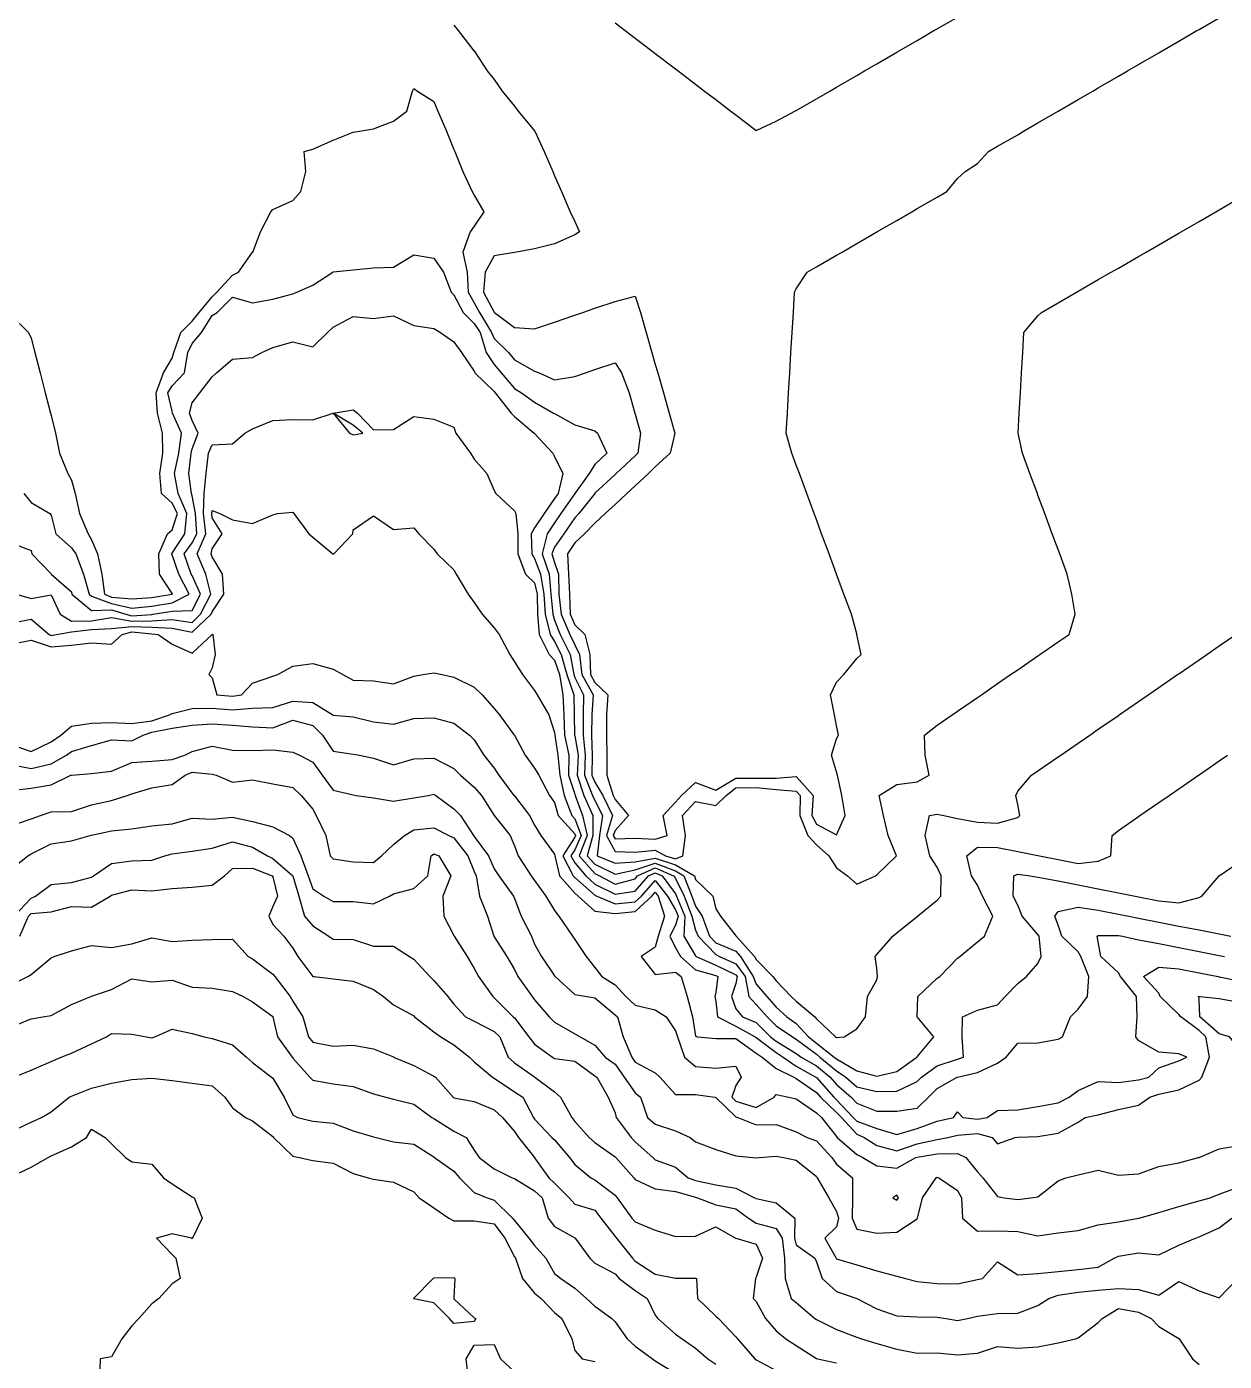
# Model space of a CAD drawing. Header units: metres. Extents: x 2681030 to 2681330, y 1246000 to 1246290.
# Drawn here: x 2681227.14 to 2681256.88, y 1246122.69 to 1246155.85 of the extents above; entities that cross this region are included whole.
import ezdxf

# ---------------------------------------------------------------- set-up
doc = ezdxf.new("R2010")
doc.units = ezdxf.units.M
doc.layers.add('BASIS_HOEHENLINIEN', color=8, linetype='Continuous')

msp = doc.modelspace()

# ---------------------------------------------------------------- linework, layer by layer
at = {"layer": 'BASIS_HOEHENLINIEN'}
for points, elevation in [([(2681237.75, 1246155.884), (2681237.855, 1246155.75), (2681238.246, 1246155.25), (2681238.25, 1246155.245), (2681238.579, 1246154.75), (2681238.75, 1246154.533), (2681238.948, 1246154.25), (2681239.25, 1246153.877), (2681239.343, 1246153.75), (2681239.75, 1246153.258), (2681239.756, 1246153.25), (2681239.989, 1246152.75), (2681240.205, 1246152.25), (2681240.25, 1246152.146), (2681240.421, 1246151.75), (2681240.634, 1246151.25), (2681240.75, 1246151.008), (2681240.865, 1246150.75), (2681240.75, 1246150.677), (2681240.25, 1246150.455), (2681239.75, 1246150.327), (2681239.3, 1246150.25), (2681239.25, 1246150.242), (2681238.75, 1246150.155), (2681238.523, 1246149.75), (2681238.486, 1246149.25), (2681238.75, 1246148.752), (2681238.754, 1246148.75), (2681239.25, 1246148.373), (2681239.75, 1246148.338), (2681240.25, 1246148.51), (2681240.75, 1246148.682), (2681240.949, 1246148.75), (2681241.25, 1246148.853), (2681241.75, 1246149.025), (2681242.25, 1246149.156), (2681242.38, 1246148.75), (2681242.522, 1246148.25), (2681242.665, 1246147.75), (2681242.75, 1246147.454), (2681242.811, 1246147.25), (2681242.951, 1246146.75), (2681243.094, 1246146.25), (2681243.237, 1246145.75), (2681243.115, 1246145.25), (2681242.75, 1246144.91), (2681242.578, 1246144.75), (2681242.25, 1246144.445), (2681242.04, 1246144.25), (2681241.75, 1246143.98), (2681241.503, 1246143.75), (2681241.25, 1246143.515), (2681240.994, 1246143.25), (2681240.75, 1246143.022), (2681240.57, 1246142.75), (2681240.597, 1246142.25), (2681240.618, 1246141.75), (2681240.635, 1246141.25), (2681240.75, 1246140.991), (2681241.002, 1246140.75), (2681241.128, 1246140.25), (2681241.139, 1246139.75), (2681241.25, 1246139.553), (2681241.573, 1246139.25), (2681241.542, 1246138.75), (2681241.537, 1246138.25), (2681241.544, 1246137.75), (2681241.547, 1246137.25), (2681241.703, 1246136.75), (2681241.75, 1246136.649), (2681242.084, 1246136.25), (2681241.75, 1246135.882), (2681241.706, 1246135.75), (2681241.75, 1246135.669), (2681242.25, 1246135.691), (2681242.75, 1246135.664), (2681243.047, 1246135.75), (2681242.948, 1246136.25), (2681243.25, 1246136.579), (2681243.403, 1246136.75), (2681243.75, 1246137.07), (2681244.25, 1246136.883), (2681244.75, 1246137.177), (2681245.25, 1246137.179), (2681245.75, 1246137.175), (2681246.25, 1246137.219), (2681246.673, 1246136.75), (2681246.633, 1246136.25), (2681246.75, 1246136.036), (2681247.25, 1246135.774), (2681247.461, 1246136.25), (2681247.381, 1246136.75), (2681247.27, 1246137.25), (2681247.25, 1246137.338), (2681247.126, 1246137.75), (2681247.25, 1246138.158), (2681247.296, 1246138.25), (2681247.25, 1246138.487), (2681247.198, 1246138.75), (2681247.1, 1246139.25), (2681247.25, 1246139.565), (2681247.427, 1246139.75), (2681247.75, 1246140.15), (2681247.861, 1246140.25), (2681247.754, 1246140.75), (2681247.75, 1246140.764), (2681247.619, 1246141.25), (2681247.434, 1246141.75), (2681247.25, 1246142.248), (2681247.249, 1246142.25), (2681247.065, 1246142.75), (2681246.88, 1246143.25), (2681246.75, 1246143.603), (2681246.695, 1246143.75), (2681246.511, 1246144.25), (2681246.327, 1246144.75), (2681246.25, 1246144.957), (2681246.142, 1246145.25), (2681246, 1246145.75), (2681246.029, 1246146.25), (2681246.059, 1246146.75), (2681246.088, 1246147.25), (2681246.118, 1246147.75), (2681246.147, 1246148.25), (2681246.177, 1246148.75), (2681246.206, 1246149.25), (2681246.25, 1246149.337), (2681246.523, 1246149.75), (2681246.75, 1246149.881), (2681247.25, 1246150.17), (2681247.389, 1246150.25), (2681247.75, 1246150.459), (2681248.25, 1246150.748), (2681248.254, 1246150.75), (2681248.75, 1246151.036), (2681249.12, 1246151.25), (2681249.25, 1246151.332), (2681249.75, 1246151.614), (2681249.985, 1246151.75), (2681250.25, 1246152.078), (2681250.444, 1246152.25), (2681250.75, 1246152.453), (2681251.027, 1246152.75), (2681251.25, 1246152.88), (2681251.75, 1246153.162), (2681251.888, 1246153.25), (2681252.25, 1246153.46), (2681252.75, 1246153.75), (2681252.75, 1246153.75), (2681253.25, 1246154.04), (2681253.611, 1246154.25), (2681253.75, 1246154.331), (2681254.25, 1246154.621), (2681254.472, 1246154.75), (2681254.75, 1246154.911), (2681255.25, 1246155.202), (2681255.333, 1246155.25), (2681255.75, 1246155.492), (2681256.195, 1246155.75), (2681256.25, 1246155.782), (2681256.75, 1246156.072)], 430), ([(2681241.75, 1246155.945), (2681242.005, 1246155.75), (2681242.25, 1246155.563), (2681242.66, 1246155.25), (2681242.75, 1246155.182), (2681243.25, 1246154.8), (2681243.316, 1246154.75), (2681243.75, 1246154.418), (2681243.971, 1246154.25), (2681244.25, 1246154.037), (2681244.625, 1246153.75), (2681244.75, 1246153.655), (2681245.25, 1246153.273), (2681245.75, 1246153.503), (2681246.216, 1246153.75), (2681246.25, 1246153.767), (2681246.75, 1246154.057), (2681247.083, 1246154.25), (2681247.25, 1246154.347), (2681247.75, 1246154.637), (2681247.944, 1246154.75), (2681248.25, 1246154.927), (2681248.75, 1246155.218), (2681248.806, 1246155.25), (2681249.25, 1246155.508), (2681249.667, 1246155.75), (2681249.75, 1246155.798), (2681250.25, 1246156.088)], 429.5), ([(2681226.75, 1246148.682), (2681227.188, 1246148.25), (2681227.25, 1246148.108), (2681227.343, 1246147.75), (2681227.474, 1246147.25), (2681227.604, 1246146.75), (2681227.734, 1246146.25), (2681227.75, 1246146.19), (2681227.86, 1246145.75), (2681227.957, 1246145.25), (2681228.162, 1246144.75), (2681228.25, 1246144.583), (2681228.342, 1246144.25), (2681228.451, 1246143.75), (2681228.664, 1246143.25), (2681228.75, 1246143.103), (2681228.898, 1246142.75), (2681229.011, 1246142.25), (2681229.07, 1246141.75), (2681229.25, 1246141.674), (2681229.75, 1246141.633), (2681230.25, 1246141.665), (2681230.75, 1246141.746), (2681230.758, 1246141.75), (2681230.75, 1246141.769), (2681230.44, 1246142.25), (2681230.42, 1246142.75), (2681230.64, 1246143.25), (2681230.75, 1246143.348), (2681230.888, 1246143.75), (2681230.75, 1246144.013), (2681230.492, 1246144.25), (2681230.446, 1246144.75), (2681230.519, 1246145.25), (2681230.512, 1246145.75), (2681230.387, 1246146.25), (2681230.359, 1246146.75), (2681230.541, 1246147.25), (2681230.75, 1246147.61), (2681230.795, 1246147.75), (2681230.966, 1246148.25), (2681231.25, 1246148.531), (2681231.424, 1246148.75), (2681231.75, 1246149.141), (2681231.86, 1246149.25), (2681232.25, 1246149.674), (2681232.4, 1246149.75), (2681232.75, 1246150.246), (2681232.753, 1246150.25), (2681232.947, 1246150.75), (2681233.203, 1246151.25), (2681233.25, 1246151.31), (2681233.75, 1246151.534), (2681233.948, 1246151.75), (2681234.075, 1246152.25), (2681234.03, 1246152.75), (2681234.25, 1246152.804), (2681234.75, 1246153.032), (2681235.25, 1246153.23), (2681235.405, 1246153.25), (2681235.75, 1246153.313), (2681236.25, 1246153.505), (2681236.581, 1246153.75), (2681236.725, 1246154.25), (2681236.75, 1246154.31), (2681236.845, 1246154.25), (2681237.25, 1246153.986), (2681237.352, 1246153.75), (2681237.568, 1246153.25), (2681237.75, 1246152.8), (2681237.771, 1246152.75), (2681237.972, 1246152.25), (2681238.199, 1246151.75), (2681238.25, 1246151.665), (2681238.493, 1246151.25), (2681238.25, 1246150.896), (2681238.154, 1246150.75), (2681237.973, 1246150.25), (2681238.081, 1246149.75), (2681238.101, 1246149.25), (2681238.25, 1246148.989), (2681238.382, 1246148.75), (2681238.685, 1246148.25), (2681238.75, 1246148.102), (2681239.102, 1246147.75), (2681239.25, 1246147.575), (2681239.75, 1246147.291), (2681239.868, 1246147.25), (2681240.25, 1246147.079), (2681240.75, 1246147.157), (2681241.02, 1246147.25), (2681241.25, 1246147.329), (2681241.75, 1246147.501), (2681241.911, 1246147.25), (2681242.099, 1246146.75), (2681242.242, 1246146.25), (2681242.25, 1246146.222), (2681242.385, 1246145.75), (2681242.318, 1246145.25), (2681242.25, 1246145.186), (2681241.781, 1246144.75), (2681241.75, 1246144.721), (2681241.25, 1246144.256), (2681241.246, 1246144.25), (2681240.849, 1246143.75), (2681240.75, 1246143.648), (2681240.476, 1246143.25), (2681240.25, 1246142.92), (2681240.182, 1246142.75), (2681240.25, 1246142.534), (2681240.344, 1246142.25), (2681240.358, 1246141.75), (2681240.416, 1246141.25), (2681240.628, 1246140.75), (2681240.75, 1246140.488), (2681240.87, 1246140.25), (2681240.929, 1246139.75), (2681241.205, 1246139.25), (2681241.174, 1246138.75), (2681241.168, 1246138.25), (2681241.186, 1246137.75), (2681241.177, 1246137.25), (2681241.25, 1246137.077), (2681241.443, 1246136.75), (2681241.683, 1246136.25), (2681241.535, 1246135.75), (2681241.75, 1246135.356), (2681242.25, 1246135.336), (2681242.75, 1246135.392), (2681243.007, 1246135.25), (2681243.25, 1246135.175), (2681243.433, 1246135.25), (2681243.496, 1246135.75), (2681243.428, 1246136.25), (2681243.75, 1246136.599), (2681244.25, 1246136.496), (2681244.511, 1246136.75), (2681244.75, 1246136.939), (2681245.25, 1246136.946), (2681245.75, 1246136.9), (2681246.25, 1246136.856), (2681246.345, 1246136.75), (2681246.338, 1246136.25), (2681246.534, 1246135.75), (2681246.75, 1246135.523), (2681247.055, 1246135.25), (2681247.25, 1246134.953), (2681247.523, 1246134.75), (2681247.75, 1246134.546), (2681248.217, 1246134.75), (2681248.25, 1246134.777), (2681248.739, 1246135.25), (2681248.528, 1246135.75), (2681248.416, 1246136.25), (2681248.309, 1246136.75), (2681248.75, 1246137.018), (2681249.25, 1246137.088), (2681249.55, 1246137.25), (2681249.452, 1246137.75), (2681249.436, 1246138.25), (2681249.75, 1246138.494), (2681250.121, 1246138.75), (2681250.25, 1246138.839), (2681250.75, 1246139.184), (2681250.846, 1246139.25), (2681251.25, 1246139.528), (2681251.572, 1246139.75), (2681251.75, 1246139.873), (2681252.25, 1246140.218), (2681252.297, 1246140.25), (2681252.75, 1246140.563), (2681253.022, 1246140.75), (2681253.171, 1246141.25), (2681253.094, 1246141.75), (2681252.975, 1246142.25), (2681252.79, 1246142.75), (2681252.75, 1246142.859), (2681252.606, 1246143.25), (2681252.421, 1246143.75), (2681252.25, 1246144.213), (2681252.236, 1246144.25), (2681252.052, 1246144.75), (2681251.867, 1246145.25), (2681251.756, 1246145.75), (2681251.785, 1246146.25), (2681251.815, 1246146.75), (2681251.844, 1246147.25), (2681251.874, 1246147.75), (2681251.903, 1246148.25), (2681252.25, 1246148.667), (2681252.34, 1246148.75), (2681252.75, 1246148.987), (2681253.206, 1246149.25), (2681253.25, 1246149.275), (2681253.75, 1246149.564), (2681254.072, 1246149.75), (2681254.25, 1246149.853), (2681254.75, 1246150.142), (2681254.937, 1246150.25), (2681255.25, 1246150.431), (2681255.75, 1246150.72), (2681255.803, 1246150.75), (2681256.25, 1246151.008), (2681256.668, 1246151.25), (2681256.75, 1246151.297), (2681257.25, 1246151.586)], 430.5), ([(2681227.074, 1246144.25), (2681227.25, 1246144.026), (2681227.719, 1246143.75), (2681227.75, 1246143.71), (2681227.861, 1246143.25), (2681228.25, 1246142.899), (2681228.365, 1246142.75), (2681228.556, 1246142.25), (2681228.693, 1246141.75), (2681228.75, 1246141.703), (2681229.25, 1246141.519), (2681229.75, 1246141.406), (2681230.25, 1246141.455), (2681230.75, 1246141.538), (2681231.172, 1246141.75), (2681230.915, 1246142.25), (2681230.75, 1246142.725), (2681230.741, 1246142.75), (2681230.75, 1246142.765), (2681231.07, 1246143.25), (2681231.116, 1246143.75), (2681230.9, 1246144.25), (2681230.81, 1246144.75), (2681230.923, 1246145.25), (2681230.987, 1246145.75), (2681230.765, 1246146.25), (2681230.75, 1246146.295), (2681230.646, 1246146.75), (2681230.75, 1246146.925), (2681231.058, 1246147.25), (2681231.145, 1246147.75), (2681231.25, 1246147.975), (2681231.482, 1246148.25), (2681231.75, 1246148.67), (2681231.868, 1246148.75), (2681232.25, 1246149.127), (2681232.75, 1246148.99), (2681233.25, 1246149.078), (2681233.75, 1246149.208), (2681233.852, 1246149.25), (2681234.25, 1246149.431), (2681234.739, 1246149.75), (2681234.75, 1246149.756), (2681235.25, 1246149.807), (2681235.75, 1246149.857), (2681236.25, 1246149.876), (2681236.75, 1246150.182), (2681237.25, 1246150.096), (2681237.491, 1246149.75), (2681237.685, 1246149.25), (2681237.75, 1246149.186), (2681237.979, 1246148.75), (2681238.25, 1246148.473), (2681238.398, 1246148.25), (2681238.551, 1246147.75), (2681238.75, 1246147.453), (2681238.925, 1246147.25), (2681239.25, 1246146.86), (2681239.426, 1246146.75), (2681239.75, 1246146.52), (2681240.226, 1246146.25), (2681240.25, 1246146.236), (2681240.75, 1246145.953), (2681241.25, 1246145.805), (2681241.312, 1246145.75), (2681241.549, 1246145.25), (2681241.25, 1246144.97), (2681241.106, 1246144.75), (2681240.75, 1246144.251), (2681240.749, 1246144.25), (2681240.406, 1246143.75), (2681240.25, 1246143.523), (2681240.062, 1246143.25), (2681239.942, 1246142.75), (2681240.114, 1246142.25), (2681240.153, 1246141.75), (2681240.204, 1246141.25), (2681240.25, 1246141.105), (2681240.391, 1246140.75), (2681240.632, 1246140.25), (2681240.724, 1246139.75), (2681240.75, 1246139.68), (2681240.966, 1246139.25), (2681240.955, 1246138.75), (2681240.957, 1246138.25), (2681241.009, 1246137.75), (2681240.992, 1246137.25), (2681241.194, 1246136.75), (2681241.25, 1246136.626), (2681241.44, 1246136.25), (2681241.364, 1246135.75), (2681241.309, 1246135.25), (2681241.75, 1246135.068), (2681242.25, 1246135.1), (2681242.75, 1246135.192), (2681243.25, 1246135.025), (2681243.72, 1246134.75), (2681243.75, 1246134.661), (2681244.176, 1246134.25), (2681244.25, 1246133.929), (2681244.37, 1246133.75), (2681244.75, 1246133.258), (2681244.757, 1246133.25), (2681245.213, 1246132.75), (2681245.25, 1246132.677), (2681245.667, 1246132.25), (2681245.75, 1246132.144), (2681246.12, 1246131.75), (2681246.25, 1246131.638), (2681246.709, 1246131.25), (2681246.75, 1246131.201), (2681247.226, 1246130.75), (2681247.25, 1246130.737), (2681247.441, 1246130.75), (2681247.75, 1246130.95), (2681247.969, 1246131.25), (2681248.019, 1246131.75), (2681248.25, 1246132.169), (2681248.263, 1246132.25), (2681248.25, 1246132.461), (2681248.205, 1246132.75), (2681248.25, 1246132.797), (2681248.648, 1246133.25), (2681248.75, 1246133.333), (2681249.25, 1246133.74), (2681249.263, 1246133.75), (2681249.75, 1246134.147), (2681249.838, 1246134.25), (2681249.848, 1246134.75), (2681249.75, 1246134.964), (2681249.563, 1246135.25), (2681249.452, 1246135.75), (2681249.56, 1246136.25), (2681249.75, 1246136.282), (2681249.911, 1246136.25), (2681250.25, 1246136.179), (2681250.75, 1246136.084), (2681251.25, 1246136.061), (2681251.75, 1246136.204), (2681251.803, 1246136.25), (2681251.75, 1246136.522), (2681251.705, 1246136.75), (2681251.75, 1246136.855), (2681252.09, 1246137.25), (2681252.25, 1246137.36), (2681252.75, 1246137.705), (2681252.815, 1246137.75), (2681253.25, 1246138.05), (2681253.54, 1246138.25), (2681253.75, 1246138.395), (2681254.25, 1246138.739), (2681254.265, 1246138.75), (2681254.75, 1246139.084), (2681254.991, 1246139.25), (2681255.25, 1246139.429), (2681255.716, 1246139.75), (2681255.75, 1246139.774), (2681256.25, 1246140.118), (2681256.441, 1246140.25), (2681256.75, 1246140.463), (2681257.166, 1246140.75)], 431), ([(2681226.75, 1246143.026), (2681227.25, 1246142.836), (2681227.271, 1246142.75), (2681227.75, 1246142.251), (2681227.752, 1246142.25), (2681228.25, 1246141.805), (2681228.265, 1246141.75), (2681228.75, 1246141.344), (2681229.25, 1246141.364), (2681229.599, 1246141.25), (2681229.75, 1246141.208), (2681230.25, 1246141.246), (2681230.277, 1246141.25), (2681230.75, 1246141.33), (2681231.25, 1246141.341), (2681231.459, 1246141.75), (2681231.25, 1246142.213), (2681231.229, 1246142.25), (2681231.055, 1246142.75), (2681231.25, 1246143.022), (2681231.366, 1246143.25), (2681231.333, 1246143.75), (2681231.25, 1246144.197), (2681231.234, 1246144.25), (2681231.17, 1246144.75), (2681231.227, 1246145.25), (2681231.25, 1246145.357), (2681231.398, 1246145.75), (2681231.25, 1246146.068), (2681231.182, 1246146.25), (2681231.25, 1246146.5), (2681231.442, 1246146.75), (2681231.75, 1246147.153), (2681231.852, 1246147.25), (2681232.25, 1246147.589), (2681232.75, 1246147.628), (2681232.977, 1246147.75), (2681233.25, 1246147.881), (2681233.75, 1246148.016), (2681234.25, 1246147.894), (2681234.607, 1246148.25), (2681234.75, 1246148.387), (2681235.25, 1246148.651), (2681235.75, 1246148.599), (2681236.25, 1246148.662), (2681236.75, 1246148.421), (2681237.25, 1246148.352), (2681237.418, 1246148.25), (2681237.75, 1246148.016), (2681237.938, 1246147.75), (2681238.25, 1246147.288), (2681238.268, 1246147.25), (2681238.75, 1246146.781), (2681238.776, 1246146.75), (2681239.173, 1246146.25), (2681239.25, 1246146.164), (2681239.746, 1246145.75), (2681239.75, 1246145.745), (2681240.209, 1246145.25), (2681240.25, 1246145.17), (2681240.454, 1246144.75), (2681240.335, 1246144.25), (2681240.25, 1246144.126), (2681239.992, 1246143.75), (2681239.75, 1246143.398), (2681239.669, 1246143.25), (2681239.681, 1246142.75), (2681239.75, 1246142.637), (2681239.897, 1246142.25), (2681239.986, 1246141.75), (2681240.016, 1246141.25), (2681240.14, 1246140.75), (2681240.25, 1246140.571), (2681240.411, 1246140.25), (2681240.549, 1246139.75), (2681240.723, 1246139.25), (2681240.733, 1246138.75), (2681240.745, 1246138.25), (2681240.75, 1246138.228), (2681240.832, 1246137.75), (2681240.806, 1246137.25), (2681240.976, 1246136.75), (2681241.196, 1246136.25), (2681241.202, 1246135.75), (2681241.062, 1246135.25), (2681241.25, 1246135.039), (2681241.75, 1246134.792), (2681242.25, 1246134.903), (2681242.75, 1246135.07), (2681243.25, 1246134.874), (2681243.462, 1246134.75), (2681243.66, 1246134.25), (2681243.75, 1246133.999), (2681243.915, 1246133.75), (2681244.092, 1246133.25), (2681244.25, 1246133.085), (2681244.75, 1246132.877), (2681244.868, 1246132.75), (2681245.176, 1246132.25), (2681245.25, 1246132.061), (2681245.516, 1246131.75), (2681245.75, 1246131.491), (2681246.015, 1246131.25), (2681246.25, 1246131.079), (2681246.556, 1246130.75), (2681246.75, 1246130.598), (2681247.194, 1246130.25), (2681247.25, 1246130.204), (2681247.75, 1246129.906), (2681248.25, 1246129.777), (2681248.75, 1246129.894), (2681249.246, 1246130.25), (2681249.25, 1246130.254), (2681249.664, 1246130.75), (2681249.251, 1246131.25), (2681249.266, 1246131.75), (2681249.75, 1246132.211), (2681249.818, 1246132.25), (2681250.25, 1246132.703), (2681250.308, 1246132.75), (2681250.75, 1246133.11), (2681250.922, 1246133.25), (2681251.129, 1246133.75), (2681250.874, 1246134.25), (2681250.75, 1246134.52), (2681250.598, 1246134.75), (2681250.487, 1246135.25), (2681250.75, 1246135.467), (2681251.25, 1246135.455), (2681251.75, 1246135.356), (2681252.25, 1246135.258), (2681252.286, 1246135.25), (2681252.75, 1246135.158), (2681253.25, 1246135.06), (2681253.75, 1246135.114), (2681254.057, 1246135.25), (2681254.094, 1246135.75), (2681254.25, 1246135.882), (2681254.75, 1246136.227), (2681254.784, 1246136.25), (2681255.25, 1246136.571), (2681255.509, 1246136.75), (2681255.75, 1246136.916), (2681256.234, 1246137.25), (2681256.25, 1246137.261), (2681256.75, 1246137.606), (2681256.96, 1246137.75)], 431.5), ([(2681226.876, 1246141.75), (2681227.25, 1246141.639), (2681227.75, 1246141.737), (2681227.975, 1246141.25), (2681228.25, 1246141.08), (2681228.75, 1246141.09), (2681229.25, 1246141.174), (2681229.75, 1246141.075), (2681230.25, 1246141.087), (2681230.75, 1246141.12), (2681231.25, 1246141.049), (2681231.461, 1246141.25), (2681231.717, 1246141.75), (2681231.589, 1246142.25), (2681231.378, 1246142.75), (2681231.588, 1246143.25), (2681231.534, 1246143.75), (2681231.551, 1246144.25), (2681231.596, 1246144.75), (2681231.652, 1246145.25), (2681231.75, 1246145.456), (2681232.25, 1246145.482), (2681232.561, 1246145.75), (2681232.75, 1246145.86), (2681233.25, 1246146.063), (2681233.75, 1246146.086), (2681234.25, 1246146.081), (2681234.75, 1246146.249), (2681235.154, 1246145.75), (2681235.25, 1246145.712), (2681235.486, 1246145.75), (2681235.25, 1246145.951), (2681234.754, 1246146.25), (2681235.25, 1246146.333), (2681235.353, 1246146.25), (2681235.75, 1246145.832), (2681236.25, 1246145.845), (2681236.75, 1246146.162), (2681237.25, 1246146.101), (2681237.75, 1246145.897), (2681237.8, 1246145.75), (2681238.16, 1246145.25), (2681238.25, 1246145.107), (2681238.564, 1246144.75), (2681238.75, 1246144.325), (2681238.79, 1246144.25), (2681239.25, 1246143.821), (2681239.285, 1246143.75), (2681239.339, 1246143.25), (2681239.335, 1246142.75), (2681239.523, 1246142.25), (2681239.75, 1246142.032), (2681239.82, 1246141.75), (2681239.827, 1246141.25), (2681239.87, 1246140.75), (2681240.112, 1246140.25), (2681240.25, 1246140.111), (2681240.374, 1246139.75), (2681240.45, 1246139.25), (2681240.478, 1246138.75), (2681240.499, 1246138.25), (2681240.604, 1246137.75), (2681240.596, 1246137.25), (2681240.75, 1246136.777), (2681240.759, 1246136.75), (2681240.946, 1246136.25), (2681241.057, 1246135.75), (2681240.857, 1246135.25), (2681241.25, 1246134.808), (2681241.365, 1246134.75), (2681241.75, 1246134.541), (2681242.25, 1246134.681), (2681242.31, 1246134.75), (2681242.75, 1246134.948), (2681243.201, 1246134.75), (2681243.25, 1246134.684), (2681243.47, 1246134.25), (2681243.659, 1246133.75), (2681243.75, 1246133.4), (2681243.813, 1246133.25), (2681244.25, 1246132.796), (2681244.346, 1246132.75), (2681244.75, 1246132.567), (2681244.978, 1246132.25), (2681245.076, 1246131.75), (2681245.25, 1246131.559), (2681245.527, 1246131.25), (2681245.75, 1246131.029), (2681246.156, 1246130.75), (2681246.25, 1246130.697), (2681246.75, 1246130.317), (2681246.836, 1246130.25), (2681247.25, 1246129.908), (2681247.477, 1246129.75), (2681247.75, 1246129.51), (2681248.25, 1246129.39), (2681248.75, 1246129.405), (2681249.25, 1246129.638), (2681249.361, 1246129.75), (2681249.75, 1246130.03), (2681250.25, 1246130.198), (2681250.403, 1246130.25), (2681250.369, 1246130.75), (2681250.38, 1246131.25), (2681250.75, 1246131.414), (2681251.25, 1246131.548), (2681251.433, 1246131.75), (2681251.75, 1246132.073), (2681251.968, 1246132.25), (2681252.25, 1246132.572), (2681252.33, 1246132.75), (2681252.278, 1246133.25), (2681252.25, 1246133.295), (2681251.859, 1246133.75), (2681251.75, 1246134.024), (2681251.633, 1246134.25), (2681251.654, 1246134.75), (2681251.75, 1246134.79), (2681252.057, 1246134.75), (2681252.25, 1246134.719), (2681252.75, 1246134.628), (2681253.25, 1246134.529), (2681253.75, 1246134.43), (2681254.25, 1246134.331), (2681254.662, 1246134.25), (2681254.75, 1246134.233), (2681255.25, 1246134.134), (2681255.75, 1246134.082), (2681256.25, 1246134.212), (2681256.322, 1246134.25), (2681256.75, 1246134.748), (2681256.753, 1246134.75), (2681257.25, 1246135.093)], 432), ([(2681226.75, 1246141.027), (2681227.25, 1246141.126), (2681227.697, 1246140.75), (2681227.75, 1246140.725), (2681227.883, 1246140.75), (2681228.25, 1246140.814), (2681228.75, 1246140.872), (2681229.25, 1246140.893), (2681229.75, 1246140.943), (2681230.25, 1246140.928), (2681230.75, 1246140.909), (2681231.25, 1246140.803), (2681231.719, 1246141.25), (2681231.75, 1246141.31), (2681232.039, 1246141.75), (2681232.007, 1246142.25), (2681231.75, 1246142.679), (2681231.719, 1246142.75), (2681231.75, 1246142.876), (2681231.999, 1246143.25), (2681231.75, 1246143.647), (2681231.736, 1246143.75), (2681231.75, 1246143.83), (2681231.936, 1246143.75), (2681232.25, 1246143.599), (2681232.75, 1246143.503), (2681233.25, 1246143.717), (2681233.371, 1246143.75), (2681233.75, 1246143.79), (2681233.775, 1246143.75), (2681234.144, 1246143.25), (2681234.25, 1246143.169), (2681234.746, 1246142.75), (2681234.75, 1246142.741), (2681234.764, 1246142.75), (2681235.24, 1246143.25), (2681235.25, 1246143.346), (2681235.75, 1246143.7), (2681236.25, 1246143.36), (2681236.75, 1246143.397), (2681236.881, 1246143.25), (2681237.25, 1246142.869), (2681237.33, 1246142.75), (2681237.75, 1246142.352), (2681237.809, 1246142.25), (2681238.105, 1246141.75), (2681238.25, 1246141.541), (2681238.452, 1246141.25), (2681238.75, 1246140.911), (2681238.876, 1246140.75), (2681239.135, 1246140.25), (2681239.25, 1246140.07), (2681239.453, 1246139.75), (2681239.75, 1246139.358), (2681239.815, 1246139.25), (2681240.102, 1246138.75), (2681240.25, 1246138.314), (2681240.254, 1246138.25), (2681240.331, 1246137.75), (2681240.376, 1246137.25), (2681240.488, 1246136.75), (2681240.676, 1246136.25), (2681240.75, 1246136.169), (2681240.913, 1246135.75), (2681240.75, 1246135.4), (2681240.654, 1246135.25), (2681240.75, 1246135.075), (2681241.022, 1246134.75), (2681241.25, 1246134.546), (2681241.75, 1246134.294), (2681242.25, 1246134.369), (2681242.581, 1246134.75), (2681242.75, 1246134.826), (2681242.923, 1246134.75), (2681243.25, 1246134.308), (2681243.279, 1246134.25), (2681243.487, 1246133.75), (2681243.456, 1246133.25), (2681243.75, 1246132.766), (2681243.764, 1246132.75), (2681244.25, 1246132.533), (2681244.75, 1246132.291), (2681244.779, 1246132.25), (2681244.75, 1246132.078), (2681244.638, 1246131.75), (2681244.75, 1246131.449), (2681244.914, 1246131.25), (2681245.25, 1246131.108), (2681245.61, 1246130.75), (2681245.75, 1246130.645), (2681246.25, 1246130.335), (2681246.368, 1246130.25), (2681246.75, 1246130.031), (2681247.089, 1246129.75), (2681247.25, 1246129.565), (2681247.612, 1246129.25), (2681247.75, 1246129.102), (2681248.25, 1246128.906), (2681248.75, 1246128.905), (2681249.25, 1246128.979), (2681249.534, 1246129.25), (2681249.75, 1246129.467), (2681250.247, 1246129.75), (2681250.25, 1246129.751), (2681250.75, 1246129.865), (2681251.25, 1246130.099), (2681251.459, 1246130.25), (2681251.75, 1246130.595), (2681252.25, 1246130.606), (2681252.75, 1246130.693), (2681252.862, 1246130.75), (2681253.055, 1246131.25), (2681253.25, 1246131.443), (2681253.485, 1246131.75), (2681253.514, 1246132.25), (2681253.319, 1246132.75), (2681253.25, 1246132.863), (2681252.84, 1246133.25), (2681252.75, 1246133.53), (2681252.669, 1246133.75), (2681252.75, 1246133.867), (2681253.25, 1246133.973), (2681253.75, 1246133.9), (2681254.25, 1246133.801), (2681254.507, 1246133.75), (2681254.75, 1246133.702), (2681255.25, 1246133.603), (2681255.75, 1246133.504), (2681256.25, 1246133.406), (2681256.75, 1246133.307), (2681257.037, 1246133.25)], 432.5), ([(2681226.75, 1246140.508), (2681227.25, 1246140.609), (2681227.75, 1246140.439), (2681228.25, 1246140.479), (2681228.75, 1246140.538), (2681229.25, 1246140.508), (2681229.511, 1246140.75), (2681229.75, 1246140.81), (2681230.25, 1246140.768), (2681230.408, 1246140.75), (2681230.75, 1246140.508), (2681231.25, 1246140.28), (2681231.747, 1246140.75), (2681231.75, 1246140.752), (2681231.766, 1246140.75), (2681231.822, 1246140.25), (2681231.75, 1246139.919), (2681231.663, 1246139.75), (2681231.75, 1246139.669), (2681231.862, 1246139.25), (2681232.25, 1246139.213), (2681232.473, 1246139.25), (2681232.75, 1246139.542), (2681233.25, 1246139.715), (2681233.38, 1246139.75), (2681233.75, 1246139.957), (2681234.25, 1246140.026), (2681234.75, 1246139.888), (2681234.987, 1246139.75), (2681235.25, 1246139.615), (2681235.75, 1246139.599), (2681236.25, 1246139.52), (2681236.75, 1246139.71), (2681236.984, 1246139.75), (2681237.25, 1246139.796), (2681237.457, 1246139.75), (2681237.75, 1246139.685), (2681238.25, 1246139.44), (2681238.45, 1246139.25), (2681238.75, 1246138.906), (2681238.879, 1246138.75), (2681239.246, 1246138.25), (2681239.25, 1246138.243), (2681239.52, 1246137.75), (2681239.75, 1246137.429), (2681239.854, 1246137.25), (2681240.123, 1246136.75), (2681240.25, 1246136.576), (2681240.334, 1246136.25), (2681240.75, 1246135.796), (2681240.768, 1246135.75), (2681240.75, 1246135.712), (2681240.455, 1246135.25), (2681240.714, 1246134.75), (2681240.75, 1246134.709), (2681241.25, 1246134.273), (2681241.297, 1246134.25), (2681241.75, 1246134.054), (2681242.25, 1246134.102), (2681242.409, 1246134.25), (2681242.75, 1246134.639), (2681243.055, 1246134.25), (2681243.25, 1246133.906), (2681243.316, 1246133.75), (2681243.25, 1246133.522), (2681243.114, 1246133.25), (2681243.25, 1246132.962), (2681243.378, 1246132.75), (2681243.75, 1246132.42), (2681244.25, 1246132.275), (2681244.302, 1246132.25), (2681244.25, 1246131.864), (2681244.229, 1246131.75), (2681244.25, 1246131.626), (2681244.298, 1246131.25), (2681244.75, 1246131.016), (2681245.227, 1246130.75), (2681245.25, 1246130.733), (2681245.75, 1246130.363), (2681245.921, 1246130.25), (2681246.25, 1246130.026), (2681246.737, 1246129.75), (2681246.75, 1246129.741), (2681247.181, 1246129.25), (2681247.25, 1246129.184), (2681247.666, 1246128.75), (2681247.75, 1246128.658), (2681248.25, 1246128.472), (2681248.75, 1246128.326), (2681249.25, 1246128.475), (2681249.75, 1246128.66), (2681250.154, 1246128.75), (2681250.25, 1246128.889), (2681250.385, 1246128.75), (2681250.75, 1246128.707), (2681250.992, 1246128.75), (2681251.25, 1246128.919), (2681251.75, 1246128.935), (2681252.25, 1246129.019), (2681252.75, 1246129.109), (2681253.029, 1246129.25), (2681253.25, 1246129.418), (2681253.75, 1246129.641), (2681254.25, 1246129.614), (2681254.75, 1246129.68), (2681255.007, 1246129.75), (2681255.25, 1246129.98), (2681255.75, 1246130.157), (2681255.949, 1246130.25), (2681255.75, 1246130.333), (2681255.25, 1246130.373), (2681254.75, 1246130.662), (2681254.685, 1246130.75), (2681254.715, 1246131.25), (2681254.698, 1246131.75), (2681254.304, 1246132.25), (2681254.25, 1246132.343), (2681253.816, 1246132.75), (2681253.75, 1246133.116), (2681253.725, 1246133.25), (2681253.75, 1246133.268), (2681254.25, 1246133.27), (2681254.352, 1246133.25), (2681254.75, 1246133.162), (2681255.25, 1246133.073), (2681255.75, 1246132.974), (2681256.25, 1246132.875), (2681256.75, 1246132.776), (2681256.882, 1246132.75)], 433), ([(2681226.75, 1246138.015), (2681227.25, 1246137.837), (2681227.75, 1246138.08), (2681227.985, 1246138.25), (2681228.25, 1246138.473), (2681228.75, 1246138.541), (2681229.25, 1246138.561), (2681229.75, 1246138.535), (2681230.25, 1246138.599), (2681230.688, 1246138.75), (2681230.75, 1246138.788), (2681231.25, 1246138.911), (2681231.75, 1246138.921), (2681232.25, 1246138.88), (2681232.75, 1246138.915), (2681233.25, 1246138.936), (2681233.75, 1246139.088), (2681234.25, 1246139.06), (2681234.746, 1246138.75), (2681234.75, 1246138.746), (2681235.25, 1246138.704), (2681235.75, 1246138.574), (2681236.25, 1246138.518), (2681236.75, 1246138.66), (2681237.25, 1246138.676), (2681237.75, 1246138.547), (2681238.136, 1246138.25), (2681238.25, 1246138.127), (2681238.491, 1246137.75), (2681238.75, 1246137.425), (2681238.864, 1246137.25), (2681239.24, 1246136.75), (2681239.25, 1246136.736), (2681239.624, 1246136.25), (2681239.75, 1246136.013), (2681239.908, 1246135.75), (2681240.25, 1246135.288), (2681240.256, 1246135.25), (2681240.374, 1246134.75), (2681240.75, 1246134.324), (2681240.837, 1246134.25), (2681241.25, 1246133.876), (2681241.75, 1246133.814), (2681242.25, 1246133.863), (2681242.667, 1246134.25), (2681242.75, 1246134.344), (2681242.824, 1246134.25), (2681242.981, 1246133.75), (2681242.818, 1246133.25), (2681242.75, 1246132.983), (2681242.4, 1246132.75), (2681242.75, 1246132.297), (2681243.25, 1246132.362), (2681243.389, 1246132.25), (2681243.538, 1246131.75), (2681243.672, 1246131.25), (2681243.75, 1246130.77), (2681243.798, 1246130.75), (2681244.25, 1246130.707), (2681244.75, 1246130.709), (2681245.25, 1246130.348), (2681245.399, 1246130.25), (2681245.75, 1246129.966), (2681246.192, 1246129.75), (2681246.25, 1246129.72), (2681246.75, 1246129.369), (2681246.855, 1246129.25), (2681247.25, 1246128.874), (2681247.369, 1246128.75), (2681247.75, 1246128.335), (2681247.939, 1246128.25), (2681248.25, 1246128.054), (2681248.75, 1246127.923), (2681249.25, 1246128.093), (2681249.75, 1246128.197), (2681250.017, 1246128.25), (2681250.25, 1246128.31), (2681250.75, 1246128.35), (2681251.117, 1246128.25), (2681251.25, 1246128.09), (2681251.684, 1246128.25), (2681251.75, 1246128.259), (2681252.25, 1246128.279), (2681252.75, 1246128.358), (2681253.25, 1246128.631), (2681253.423, 1246128.75), (2681253.75, 1246128.814), (2681254.25, 1246128.949), (2681254.75, 1246129.054), (2681255.027, 1246129.25), (2681255.25, 1246129.329), (2681255.75, 1246129.432), (2681256.25, 1246129.671), (2681256.317, 1246129.75), (2681256.512, 1246130.25), (2681256.42, 1246130.75), (2681256.25, 1246130.91), (2681255.798, 1246131.25), (2681255.75, 1246131.304), (2681255.287, 1246131.75), (2681255.25, 1246131.833), (2681254.872, 1246132.25), (2681255.25, 1246132.481), (2681255.75, 1246132.441), (2681256.25, 1246132.344), (2681256.728, 1246132.25), (2681256.75, 1246132.246), (2681257.25, 1246132.147)], 433.5), ([(2681226.75, 1246137.521), (2681227.25, 1246137.422), (2681227.75, 1246137.531), (2681228.129, 1246137.75), (2681228.25, 1246137.837), (2681228.75, 1246137.991), (2681229.25, 1246138.132), (2681229.75, 1246138.104), (2681230.031, 1246138.25), (2681230.25, 1246138.32), (2681230.75, 1246138.419), (2681231.25, 1246138.492), (2681231.75, 1246138.529), (2681232.25, 1246138.493), (2681232.75, 1246138.452), (2681233.25, 1246138.429), (2681233.75, 1246138.616), (2681234.25, 1246138.487), (2681234.484, 1246138.25), (2681234.75, 1246137.851), (2681235.25, 1246137.778), (2681235.408, 1246137.75), (2681235.75, 1246137.677), (2681236.25, 1246137.51), (2681236.75, 1246137.655), (2681237.25, 1246137.677), (2681237.75, 1246137.415), (2681237.913, 1246137.25), (2681238.25, 1246136.957), (2681238.433, 1246136.75), (2681238.749, 1246136.25), (2681238.75, 1246136.249), (2681239.149, 1246135.75), (2681239.25, 1246135.496), (2681239.348, 1246135.25), (2681239.67, 1246134.75), (2681239.75, 1246134.638), (2681240.033, 1246134.25), (2681240.25, 1246133.888), (2681240.351, 1246133.75), (2681240.697, 1246133.25), (2681240.75, 1246133.174), (2681241.031, 1246132.75), (2681241.25, 1246132.476), (2681241.42, 1246132.25), (2681241.75, 1246132.041), (2681242.015, 1246131.75), (2681242.25, 1246131.54), (2681242.75, 1246131.422), (2681243.017, 1246131.25), (2681243.25, 1246130.898), (2681243.3, 1246130.75), (2681243.475, 1246130.25), (2681243.75, 1246130.015), (2681244.25, 1246129.972), (2681244.75, 1246130.023), (2681244.885, 1246129.75), (2681244.75, 1246129.545), (2681244.648, 1246129.25), (2681244.75, 1246129.15), (2681245.25, 1246128.999), (2681245.697, 1246129.25), (2681245.75, 1246129.321), (2681246.063, 1246129.25), (2681246.25, 1246129.21), (2681246.75, 1246128.866), (2681246.877, 1246128.75), (2681247.25, 1246128.272), (2681247.268, 1246128.25), (2681247.75, 1246127.83), (2681247.9, 1246127.75), (2681248.25, 1246127.543), (2681248.75, 1246127.485), (2681249.221, 1246127.75), (2681249.25, 1246127.761), (2681249.75, 1246127.842), (2681250.25, 1246127.849), (2681250.462, 1246127.75), (2681250.75, 1246127.399), (2681250.885, 1246127.25), (2681251.25, 1246126.783), (2681251.408, 1246126.75), (2681251.75, 1246126.713), (2681252.077, 1246126.75), (2681252.25, 1246126.778), (2681252.75, 1246127.177), (2681252.945, 1246127.25), (2681253.25, 1246127.323), (2681253.75, 1246127.437), (2681254.25, 1246127.314), (2681254.75, 1246127.347), (2681255.25, 1246127.533), (2681255.75, 1246127.625), (2681256.24, 1246127.75), (2681256.25, 1246127.757), (2681256.75, 1246127.969), (2681257.25, 1246128.05)], 434), ([(2681226.75, 1246136.873), (2681227.25, 1246136.926), (2681227.75, 1246137.011), (2681228.24, 1246137.25), (2681228.25, 1246137.255), (2681228.75, 1246137.291), (2681229.25, 1246137.355), (2681229.75, 1246137.565), (2681230.25, 1246137.598), (2681230.75, 1246137.645), (2681231.069, 1246137.75), (2681231.25, 1246137.837), (2681231.75, 1246137.97), (2681232.25, 1246137.875), (2681232.75, 1246137.863), (2681233.25, 1246137.885), (2681233.75, 1246137.828), (2681233.915, 1246137.75), (2681234.25, 1246137.576), (2681234.478, 1246137.25), (2681234.75, 1246136.878), (2681235.25, 1246136.761), (2681235.321, 1246136.75), (2681235.75, 1246136.688), (2681236.25, 1246136.608), (2681236.75, 1246136.687), (2681237.108, 1246136.75), (2681237.25, 1246136.779), (2681237.302, 1246136.75), (2681237.75, 1246136.42), (2681237.911, 1246136.25), (2681238.237, 1246135.75), (2681238.25, 1246135.732), (2681238.607, 1246135.25), (2681238.75, 1246134.928), (2681238.865, 1246134.75), (2681239.225, 1246134.25), (2681239.25, 1246134.186), (2681239.419, 1246133.75), (2681239.679, 1246133.25), (2681239.75, 1246133.055), (2681239.922, 1246132.75), (2681240.25, 1246132.269), (2681240.264, 1246132.25), (2681240.75, 1246131.803), (2681241.046, 1246131.75), (2681241.25, 1246131.719), (2681241.75, 1246131.299), (2681241.809, 1246131.25), (2681241.949, 1246130.75), (2681242.164, 1246130.25), (2681242.25, 1246130.124), (2681242.75, 1246129.857), (2681242.861, 1246129.75), (2681243.25, 1246129.323), (2681243.75, 1246129.32), (2681244.226, 1246129.25), (2681244.25, 1246129.243), (2681244.75, 1246128.761), (2681244.8, 1246128.75), (2681245.25, 1246128.566), (2681245.75, 1246128.57), (2681246.25, 1246128.389), (2681246.518, 1246128.25), (2681246.75, 1246128.165), (2681247.133, 1246127.75), (2681247.25, 1246127.588), (2681247.648, 1246127.25), (2681247.646, 1246126.75), (2681247.641, 1246126.25), (2681247.75, 1246125.971), (2681248.25, 1246125.873), (2681248.75, 1246125.9), (2681249.25, 1246126.234), (2681249.264, 1246126.25), (2681249.387, 1246126.75), (2681249.72, 1246127.25), (2681249.75, 1246127.264), (2681249.791, 1246127.25), (2681250.25, 1246126.93), (2681250.35, 1246126.75), (2681250.375, 1246126.25), (2681250.75, 1246125.924), (2681251.25, 1246125.929), (2681251.75, 1246125.912), (2681252.25, 1246125.811), (2681252.75, 1246125.882), (2681253.25, 1246125.937), (2681253.75, 1246126.082), (2681254.25, 1246126.152), (2681254.75, 1246126.247), (2681254.762, 1246126.25), (2681255.25, 1246126.384), (2681255.75, 1246126.533), (2681256.25, 1246126.678), (2681256.526, 1246126.75), (2681256.75, 1246126.845), (2681257.25, 1246127.027)], 434.5), ([(2681226.75, 1246135.992), (2681227.25, 1246136.166), (2681227.485, 1246136.25), (2681227.75, 1246136.343), (2681228.25, 1246136.354), (2681228.75, 1246136.515), (2681229.25, 1246136.625), (2681229.636, 1246136.75), (2681229.75, 1246136.79), (2681230.25, 1246136.94), (2681230.75, 1246137.02), (2681231.077, 1246137.25), (2681231.25, 1246137.33), (2681231.75, 1246137.277), (2681231.842, 1246137.25), (2681232.25, 1246137.081), (2681232.75, 1246137.134), (2681233.25, 1246137.038), (2681233.75, 1246136.944), (2681233.954, 1246136.75), (2681234.25, 1246136.412), (2681234.325, 1246136.25), (2681234.572, 1246135.75), (2681234.679, 1246135.25), (2681234.75, 1246135.175), (2681235.25, 1246135.102), (2681235.75, 1246135.086), (2681235.953, 1246135.25), (2681236.25, 1246135.527), (2681236.523, 1246135.75), (2681236.75, 1246135.895), (2681237.25, 1246135.944), (2681237.619, 1246135.75), (2681237.75, 1246135.692), (2681238.096, 1246135.25), (2681238.25, 1246134.856), (2681238.299, 1246134.75), (2681238.388, 1246134.25), (2681238.585, 1246133.75), (2681238.741, 1246133.25), (2681238.75, 1246133.234), (2681239.063, 1246132.75), (2681239.25, 1246132.423), (2681239.333, 1246132.25), (2681239.693, 1246131.75), (2681239.75, 1246131.673), (2681240.111, 1246131.25), (2681240.25, 1246131.113), (2681240.75, 1246130.83), (2681240.885, 1246130.75), (2681241.25, 1246130.547), (2681241.503, 1246130.25), (2681241.75, 1246130.07), (2681241.98, 1246129.75), (2681242.25, 1246129.359), (2681242.382, 1246129.25), (2681242.557, 1246128.75), (2681242.75, 1246128.582), (2681243.25, 1246128.413), (2681243.615, 1246128.25), (2681243.75, 1246128.143), (2681244.25, 1246127.95), (2681244.75, 1246127.794), (2681245.174, 1246127.75), (2681245.25, 1246127.743), (2681245.332, 1246127.75), (2681245.75, 1246127.784), (2681245.931, 1246127.75), (2681246.25, 1246127.685), (2681246.75, 1246127.281), (2681246.77, 1246127.25), (2681247.057, 1246126.75), (2681247.25, 1246126.414), (2681247.302, 1246126.25), (2681247.25, 1246126.034), (2681246.956, 1246125.75), (2681247.242, 1246125.25), (2681247.25, 1246125.238), (2681247.75, 1246125.088), (2681248.25, 1246124.935), (2681248.75, 1246124.808), (2681248.961, 1246124.75), (2681249.25, 1246124.676), (2681249.75, 1246124.624), (2681250.25, 1246124.614), (2681250.75, 1246124.723), (2681250.873, 1246124.75), (2681251.25, 1246125.164), (2681251.75, 1246124.842), (2681252.25, 1246124.875), (2681252.75, 1246124.918), (2681253.25, 1246124.972), (2681253.75, 1246125.029), (2681254.147, 1246125.25), (2681254.25, 1246125.301), (2681254.75, 1246125.388), (2681255.25, 1246125.339), (2681255.75, 1246125.573), (2681256.162, 1246125.75), (2681256.25, 1246125.779), (2681256.75, 1246126.007), (2681257.064, 1246126.25)], 435), ([(2681226.75, 1246134.905), (2681227.173, 1246135.25), (2681227.25, 1246135.302), (2681227.75, 1246135.55), (2681228.25, 1246135.623), (2681228.714, 1246135.75), (2681228.75, 1246135.761), (2681229.25, 1246135.872), (2681229.75, 1246135.916), (2681230.25, 1246135.994), (2681230.75, 1246136.047), (2681231.25, 1246136.188), (2681231.75, 1246136.162), (2681232.25, 1246136.206), (2681232.75, 1246136.099), (2681233.25, 1246135.97), (2681233.669, 1246135.75), (2681233.75, 1246135.688), (2681233.945, 1246135.25), (2681234.133, 1246134.75), (2681234.25, 1246134.427), (2681234.519, 1246134.25), (2681234.75, 1246134.114), (2681235.25, 1246134.115), (2681235.75, 1246134.057), (2681236.146, 1246134.25), (2681236.25, 1246134.305), (2681236.75, 1246134.438), (2681237.1, 1246134.75), (2681237.186, 1246135.25), (2681237.25, 1246135.297), (2681237.377, 1246135.25), (2681237.672, 1246134.75), (2681237.472, 1246134.25), (2681237.497, 1246133.75), (2681237.75, 1246133.273), (2681237.759, 1246133.25), (2681238.081, 1246132.75), (2681238.25, 1246132.446), (2681238.362, 1246132.25), (2681238.712, 1246131.75), (2681238.75, 1246131.718), (2681239.221, 1246131.25), (2681239.25, 1246131.223), (2681239.611, 1246130.75), (2681239.75, 1246130.57), (2681240.201, 1246130.25), (2681240.25, 1246130.214), (2681240.75, 1246130.15), (2681241.25, 1246129.784), (2681241.296, 1246129.75), (2681241.583, 1246129.25), (2681241.75, 1246128.866), (2681241.776, 1246128.75), (2681242.152, 1246128.25), (2681242.25, 1246128.146), (2681242.686, 1246127.75), (2681242.75, 1246127.699), (2681243.25, 1246127.515), (2681243.569, 1246127.25), (2681243.75, 1246127.185), (2681244.25, 1246127.072), (2681244.75, 1246126.992), (2681245.213, 1246126.75), (2681245.25, 1246126.731), (2681245.75, 1246126.626), (2681246.216, 1246126.25), (2681246.206, 1246125.75), (2681246.25, 1246125.588), (2681246.708, 1246125.25), (2681246.75, 1246125.164), (2681246.89, 1246124.75), (2681247.25, 1246124.422), (2681247.75, 1246124.252), (2681247.754, 1246124.25), (2681248.25, 1246123.998), (2681248.75, 1246123.823), (2681249.25, 1246123.796), (2681249.75, 1246123.785), (2681249.973, 1246123.75), (2681250.25, 1246123.707), (2681250.499, 1246123.75), (2681250.75, 1246123.811), (2681251.25, 1246123.882), (2681251.75, 1246123.89), (2681252.25, 1246124.079), (2681252.523, 1246124.25), (2681252.75, 1246124.331), (2681253.25, 1246124.404), (2681253.75, 1246124.454), (2681254.25, 1246124.496), (2681254.75, 1246124.478), (2681255.25, 1246124.336), (2681255.75, 1246124.675), (2681256.25, 1246124.441), (2681256.75, 1246124.27), (2681257.211, 1246124.75)], 435.5), ([(2681226.833, 1246133.75), (2681227.25, 1246134.199), (2681227.357, 1246134.25), (2681227.75, 1246134.537), (2681228.25, 1246134.588), (2681228.75, 1246134.717), (2681228.8, 1246134.75), (2681229.25, 1246135.056), (2681229.75, 1246135.125), (2681230.25, 1246135.143), (2681230.57, 1246135.25), (2681230.75, 1246135.301), (2681231.25, 1246135.366), (2681231.75, 1246135.442), (2681232.25, 1246135.596), (2681232.75, 1246135.464), (2681233.121, 1246135.25), (2681233.25, 1246135.179), (2681233.75, 1246134.755), (2681233.753, 1246134.75), (2681233.902, 1246134.25), (2681234.04, 1246133.75), (2681234.25, 1246133.508), (2681234.646, 1246133.25), (2681234.75, 1246133.18), (2681235.25, 1246133.17), (2681235.75, 1246133.004), (2681236.25, 1246133.008), (2681236.648, 1246132.75), (2681236.75, 1246132.68), (2681237.153, 1246132.25), (2681237.25, 1246132.154), (2681237.602, 1246131.75), (2681237.75, 1246131.567), (2681238.036, 1246131.25), (2681238.25, 1246131.138), (2681238.75, 1246130.881), (2681238.887, 1246130.75), (2681239.099, 1246130.25), (2681239.25, 1246130.105), (2681239.75, 1246129.755), (2681239.756, 1246129.75), (2681240.25, 1246129.385), (2681240.398, 1246129.25), (2681240.675, 1246128.75), (2681240.75, 1246128.651), (2681241.108, 1246128.25), (2681241.25, 1246128.123), (2681241.75, 1246127.774), (2681241.772, 1246127.75), (2681242.217, 1246127.25), (2681242.25, 1246127.205), (2681242.75, 1246126.975), (2681243.25, 1246126.909), (2681243.75, 1246126.766), (2681243.796, 1246126.75), (2681244.25, 1246126.578), (2681244.75, 1246126.475), (2681245.067, 1246126.25), (2681245.25, 1246126.125), (2681245.75, 1246125.987), (2681245.901, 1246125.75), (2681245.96, 1246125.25), (2681245.978, 1246124.75), (2681246.12, 1246124.25), (2681246.25, 1246124.154), (2681246.714, 1246123.75), (2681246.75, 1246123.729), (2681247.25, 1246123.479), (2681247.75, 1246123.289), (2681247.867, 1246123.25), (2681248.25, 1246123.13), (2681248.75, 1246122.993), (2681249.25, 1246122.894), (2681249.75, 1246122.904), (2681250.25, 1246122.848), (2681250.75, 1246122.895), (2681251.25, 1246123.055), (2681251.75, 1246123.016), (2681252.25, 1246123.046), (2681252.75, 1246123.146), (2681253.184, 1246123.25), (2681253.25, 1246123.27), (2681253.75, 1246123.656), (2681253.848, 1246123.75), (2681254.25, 1246124), (2681254.75, 1246123.909), (2681255.064, 1246123.75), (2681255.25, 1246123.552), (2681255.75, 1246123.259), (2681255.758, 1246123.25), (2681256.092, 1246122.75), (2681256.25, 1246122.612)], 436), ([(2681226.969, 1246133.25), (2681227.188, 1246133.75), (2681227.25, 1246133.817), (2681227.75, 1246133.859), (2681228.25, 1246133.992), (2681228.75, 1246133.971), (2681229.213, 1246134.25), (2681229.25, 1246134.272), (2681229.75, 1246134.408), (2681230.25, 1246134.376), (2681230.75, 1246134.437), (2681231.25, 1246134.474), (2681231.75, 1246134.517), (2681232.052, 1246134.75), (2681232.25, 1246134.932), (2681232.75, 1246134.942), (2681233.234, 1246134.75), (2681233.25, 1246134.725), (2681233.372, 1246134.25), (2681233.25, 1246133.991), (2681233.152, 1246133.75), (2681233.25, 1246133.544), (2681233.526, 1246133.25), (2681233.75, 1246132.953), (2681233.874, 1246132.75), (2681234.25, 1246132.254), (2681234.278, 1246132.25), (2681234.75, 1246132.194), (2681235.25, 1246132.137), (2681235.75, 1246131.93), (2681236, 1246131.75), (2681236.25, 1246131.55), (2681236.75, 1246131.27), (2681236.771, 1246131.25), (2681237.25, 1246130.878), (2681237.421, 1246130.75), (2681237.75, 1246130.554), (2681238.135, 1246130.25), (2681238.25, 1246130.128), (2681238.706, 1246129.75), (2681238.75, 1246129.724), (2681239.25, 1246129.384), (2681239.461, 1246129.25), (2681239.723, 1246128.75), (2681239.75, 1246128.708), (2681240.179, 1246128.25), (2681240.25, 1246128.194), (2681240.621, 1246127.75), (2681240.75, 1246127.58), (2681241.153, 1246127.25), (2681241.25, 1246127.195), (2681241.75, 1246126.821), (2681241.804, 1246126.75), (2681242.17, 1246126.25), (2681242.25, 1246126.157), (2681242.75, 1246125.952), (2681243.25, 1246125.791), (2681243.75, 1246125.797), (2681244.25, 1246126.032), (2681244.745, 1246125.75), (2681244.75, 1246125.747), (2681245.25, 1246125.6), (2681245.408, 1246125.25), (2681245.25, 1246124.78), (2681245.239, 1246124.75), (2681245.179, 1246124.25), (2681245.25, 1246124.177), (2681245.484, 1246123.75), (2681245.75, 1246123.446), (2681245.987, 1246123.25), (2681246.25, 1246123.087), (2681246.75, 1246122.757), (2681246.781, 1246122.75), (2681247.25, 1246122.651)], 436.5), ([(2681226.75, 1246132.037), (2681227.168, 1246132.25), (2681227.25, 1246132.297), (2681227.75, 1246132.711), (2681227.821, 1246132.75), (2681228.25, 1246132.887), (2681228.75, 1246133.022), (2681229.25, 1246132.972), (2681229.75, 1246133.064), (2681230.25, 1246133.209), (2681230.75, 1246133.118), (2681231.25, 1246133.156), (2681231.75, 1246133.168), (2681232.25, 1246133.18), (2681232.638, 1246132.75), (2681232.75, 1246132.688), (2681233.25, 1246132.312), (2681233.306, 1246132.25), (2681233.683, 1246131.75), (2681233.75, 1246131.642), (2681233.995, 1246131.25), (2681234.14, 1246130.75), (2681234.25, 1246130.623), (2681234.75, 1246130.523), (2681235.25, 1246130.544), (2681235.75, 1246130.457), (2681236.25, 1246130.251), (2681236.252, 1246130.25), (2681236.75, 1246130.043), (2681237.25, 1246129.777), (2681237.295, 1246129.75), (2681237.732, 1246129.25), (2681237.75, 1246129.236), (2681238.25, 1246129.142), (2681238.75, 1246128.937), (2681238.957, 1246128.75), (2681239.25, 1246128.4), (2681239.356, 1246128.25), (2681239.749, 1246127.75), (2681239.75, 1246127.749), (2681240.108, 1246127.25), (2681240.25, 1246127.117), (2681240.607, 1246126.75), (2681240.75, 1246126.596), (2681241.25, 1246126.443), (2681241.394, 1246126.25), (2681241.75, 1246125.795), (2681241.79, 1246125.75), (2681242.187, 1246125.25), (2681242.25, 1246125.18), (2681242.75, 1246124.858), (2681243.25, 1246124.759), (2681243.75, 1246124.753), (2681243.776, 1246124.75), (2681243.797, 1246124.25), (2681244.25, 1246123.815), (2681244.32, 1246123.75), (2681244.75, 1246123.295), (2681244.789, 1246123.25), (2681245.22, 1246122.75), (2681245.25, 1246122.727), (2681245.75, 1246122.465)], 437), ([(2681226.75, 1246130.995), (2681227.25, 1246131.197), (2681227.544, 1246131.25), (2681227.75, 1246131.281), (2681228.25, 1246131.557), (2681228.733, 1246131.75), (2681228.75, 1246131.758), (2681229.25, 1246131.929), (2681229.75, 1246132.195), (2681230.25, 1246132.119), (2681230.75, 1246132.157), (2681231.25, 1246131.987), (2681231.75, 1246131.962), (2681232.25, 1246131.876), (2681232.519, 1246131.75), (2681232.75, 1246131.619), (2681233.25, 1246131.258), (2681233.256, 1246131.25), (2681233.365, 1246130.75), (2681233.731, 1246130.25), (2681233.75, 1246130.219), (2681234.175, 1246129.75), (2681234.25, 1246129.671), (2681234.75, 1246129.582), (2681235.25, 1246129.521), (2681235.75, 1246129.339), (2681236.062, 1246129.25), (2681236.25, 1246129.204), (2681236.75, 1246129.079), (2681237.198, 1246128.75), (2681237.25, 1246128.723), (2681237.75, 1246128.406), (2681238.05, 1246128.25), (2681238.25, 1246127.936), (2681238.373, 1246127.75), (2681238.75, 1246127.476), (2681239.199, 1246127.25), (2681239.25, 1246127.236), (2681239.75, 1246126.926), (2681239.937, 1246126.75), (2681240.086, 1246126.25), (2681240.25, 1246126.039), (2681240.75, 1246125.757), (2681240.757, 1246125.75), (2681241.124, 1246125.25), (2681241.25, 1246125.125), (2681241.75, 1246124.862), (2681241.849, 1246124.75), (2681242.25, 1246124.447), (2681242.549, 1246124.25), (2681242.75, 1246123.835), (2681242.813, 1246123.75), (2681243.25, 1246123.362), (2681243.415, 1246123.25), (2681243.75, 1246123.014), (2681244.054, 1246122.75), (2681244.25, 1246122.622)], 437.5), ([(2681258.274, 1246130.75), (2681258.25, 1246130.627), (2681257.75, 1246130.409), (2681257.25, 1246130.463), (2681257.01, 1246130.75), (2681256.75, 1246130.825), (2681256.27, 1246131.25), (2681256.25, 1246131.69), (2681256.238, 1246131.75), (2681256.25, 1246131.752), (2681256.276, 1246131.75), (2681256.75, 1246131.704), (2681257.25, 1246131.613), (2681257.75, 1246131.438), (2681257.987, 1246131.25), (2681258.25, 1246130.803), (2681258.274, 1246130.75)], 434), ([(2681226.82, 1246129.75), (2681227.25, 1246129.927), (2681227.75, 1246130.137), (2681227.999, 1246130.25), (2681228.25, 1246130.348), (2681228.75, 1246130.576), (2681229.125, 1246130.75), (2681229.25, 1246130.836), (2681229.75, 1246130.819), (2681230.114, 1246130.75), (2681230.25, 1246130.725), (2681230.327, 1246130.75), (2681230.75, 1246130.941), (2681231.25, 1246130.837), (2681231.544, 1246130.75), (2681231.75, 1246130.709), (2681232.25, 1246130.553), (2681232.601, 1246130.25), (2681232.75, 1246130.118), (2681233.218, 1246129.75), (2681233.25, 1246129.721), (2681233.533, 1246129.25), (2681233.75, 1246128.815), (2681233.868, 1246128.75), (2681234.25, 1246128.657), (2681234.75, 1246128.603), (2681235.25, 1246128.417), (2681235.75, 1246128.271), (2681235.822, 1246128.25), (2681236.25, 1246128.146), (2681236.75, 1246128.085), (2681237.25, 1246127.771), (2681237.265, 1246127.75), (2681237.75, 1246127.414), (2681237.888, 1246127.25), (2681238.25, 1246126.881), (2681238.573, 1246126.75), (2681238.75, 1246126.695), (2681239.208, 1246126.25), (2681239.25, 1246126.191), (2681239.607, 1246125.75), (2681239.75, 1246125.567), (2681240.028, 1246125.25), (2681240.25, 1246124.868), (2681240.404, 1246124.75), (2681240.75, 1246124.509), (2681241.038, 1246124.25), (2681241.25, 1246124.063), (2681241.67, 1246123.75), (2681241.75, 1246123.671), (2681242.049, 1246123.25), (2681242.25, 1246123.068), (2681242.68, 1246122.75), (2681242.75, 1246122.702), (2681243.25, 1246122.394)], 438), ([(2681226.75, 1246128.39), (2681227.25, 1246128.629), (2681227.51, 1246128.75), (2681227.75, 1246128.888), (2681228.193, 1246129.25), (2681228.25, 1246129.281), (2681228.75, 1246129.476), (2681229.25, 1246129.599), (2681229.75, 1246129.691), (2681230.25, 1246129.725), (2681230.75, 1246129.664), (2681231.25, 1246129.598), (2681231.75, 1246129.538), (2681232.059, 1246129.25), (2681232.25, 1246128.989), (2681232.578, 1246128.75), (2681232.75, 1246128.668), (2681233.25, 1246128.276), (2681233.273, 1246128.25), (2681233.75, 1246127.785), (2681233.904, 1246127.75), (2681234.25, 1246127.682), (2681234.75, 1246127.611), (2681235.25, 1246127.353), (2681235.62, 1246127.25), (2681235.75, 1246127.212), (2681236.25, 1246127.144), (2681236.75, 1246126.904), (2681236.886, 1246126.75), (2681237.25, 1246126.504), (2681237.624, 1246126.25), (2681237.75, 1246126.179), (2681238.25, 1246126.177), (2681238.75, 1246126.102), (2681239.012, 1246125.75), (2681239.25, 1246125.286), (2681239.276, 1246125.25), (2681239.456, 1246124.75), (2681239.75, 1246124.383), (2681239.917, 1246124.25), (2681240.25, 1246123.906), (2681240.427, 1246123.75), (2681240.676, 1246123.25), (2681240.75, 1246122.961), (2681240.936, 1246122.75), (2681241.25, 1246122.688)], 438.5), ([(2681226.75, 1246127.27), (2681227.25, 1246127.517), (2681227.674, 1246127.75), (2681227.75, 1246127.796), (2681228.25, 1246128.021), (2681228.629, 1246128.25), (2681228.75, 1246128.458), (2681229.093, 1246128.25), (2681229.25, 1246128.096), (2681229.594, 1246127.75), (2681229.75, 1246127.643), (2681230.25, 1246127.587), (2681230.54, 1246127.25), (2681230.75, 1246127.096), (2681231.25, 1246126.779), (2681231.302, 1246126.75), (2681231.5, 1246126.25), (2681231.256, 1246125.75), (2681231.25, 1246125.735), (2681231.234, 1246125.75), (2681230.75, 1246125.858), (2681230.368, 1246125.75), (2681230.75, 1246125.346), (2681230.842, 1246125.25), (2681230.95, 1246124.75), (2681230.75, 1246124.613), (2681230.419, 1246124.25), (2681230.25, 1246124.118), (2681229.925, 1246123.75), (2681229.75, 1246123.574), (2681229.501, 1246123.25), (2681229.25, 1246122.801), (2681228.967, 1246122.75), (2681228.947, 1246122.25)], 439), ([(2681248.75, 1246126.696), (2681248.789, 1246126.75), (2681248.75, 1246126.815), (2681248.65, 1246126.75), (2681248.75, 1246126.696)], 434), ([(2681238.293, 1246123.75), (2681238.25, 1246123.682), (2681237.75, 1246123.629), (2681237.639, 1246123.75), (2681237.25, 1246124.14), (2681236.75, 1246124.243), (2681236.744, 1246124.25), (2681236.75, 1246124.261), (2681237.238, 1246124.75), (2681237.25, 1246124.764), (2681237.75, 1246124.774), (2681237.77, 1246124.75), (2681237.75, 1246124.27), (2681237.745, 1246124.25), (2681237.75, 1246124.245), (2681238.25, 1246123.771), (2681238.293, 1246123.75)], 439), ([(2681238.111, 1246122.25), (2681238.05, 1246122.75), (2681238.25, 1246123.094), (2681238.75, 1246123.109), (2681238.909, 1246122.75), (2681239.25, 1246122.43)], 439)]:
    msp.add_lwpolyline(points, dxfattribs=dict(at, elevation=elevation))

doc.saveas('drawing.dxf')
